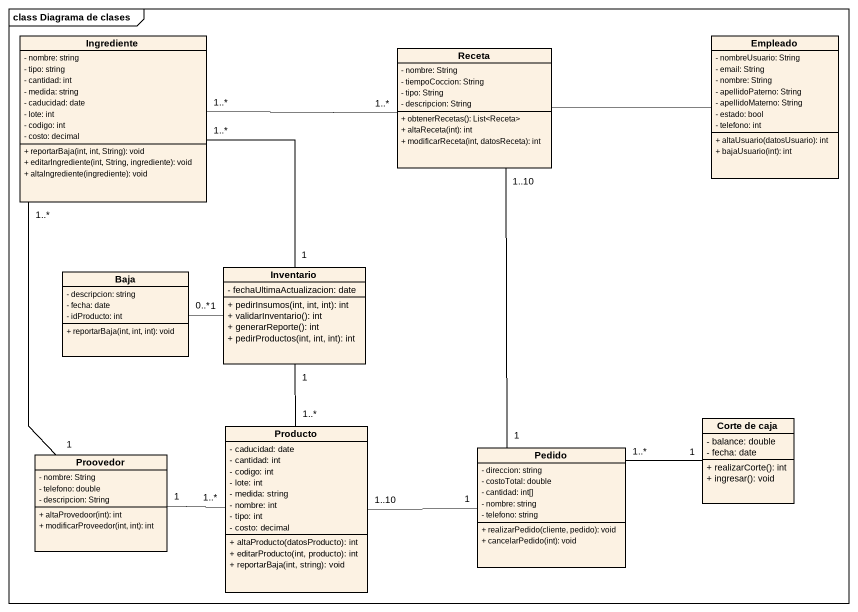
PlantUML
@startuml
mainframe class Diagrama de clases
hide circle
hide empty members
skinparam classAttributeIconSize 0
class Ingrediente {
  - nombre: string
  - tipo: string
  - cantidad: int
  - medida: string
  - caducidad: date
  - lote: int
  - codigo: int
  - costo: decimal
  + reportarBaja(int, int, String): void
  + editarIngrediente(int, String, ingrediente): void
  + altaIngrediente(ingrediente): void
}
class Receta {
  - nombre: String
  - tiempoCoccion: String
  - tipo: String
  - descripcion: String
  + obtenerRecetas(): List<Receta>
  + altaReceta(int): int
  + modificarReceta(int, datosReceta): int
}
class Empleado {
  - nombreUsuario: String
  - email: String
  - nombre: String
  - apellidoPaterno: String
  - apellidoMaterno: String
  - estado: bool
  - telefono: int
  + altaUsuario(datosUsuario): int
  + bajaUsuario(int): int
}
class Baja {
  - descripcion: string
  - fecha: date
  - idProducto: int
  + reportarBaja(int, int, int): void
}
class Inventario {
  - fechaUltimaActualizacion: date
  + pedirInsumos(int, int, int): int
  + validarInventario(): int
  + generarReporte(): int
  + pedirProductos(int, int, int): int
}
class Proovedor {
  - nombre: String
  - telefono: double
  - descripcion: String
  + altaProvedoor(int): int
  + modificarProveedor(int, int): int
}
class Producto {
  - caducidad: date
  - cantidad: int
  - codigo: int
  - lote: int
  - medida: string
  - nombre: int
  - tipo: int
  - costo: decimal
  + altaProducto(datosProducto): int
  + editarProducto(int, producto): int
  + reportarBaja(int, string): void
}
class Pedido {
  - direccion: string
  - costoTotal: double
  - cantidad: int[]
  - nombre: string
  - telefono: string
  + realizarPedido(cliente, pedido): void
  + cancelarPedido(int): void
}
class "Corte de caja" as Corte_de_caja {
  - balance: double
  - fecha: date
  + realizarCorte(): int
  + ingresar(): void
}
Ingrediente "1..*" -right- "1..*" Receta
Ingrediente "1..*" -- "1" Inventario
Ingrediente "1..*" -- "1" Proovedor
Receta -right- Empleado
Receta "1..10" -- "1" Pedido
Baja "0..*" -right- "1" Inventario
Proovedor "1" -right- "1..*" Producto
Producto "1..*" -up- "1" Inventario
Producto "1..10" -right- "1" Pedido
Corte_de_caja "1" -left- "1..*" Pedido
@enduml
